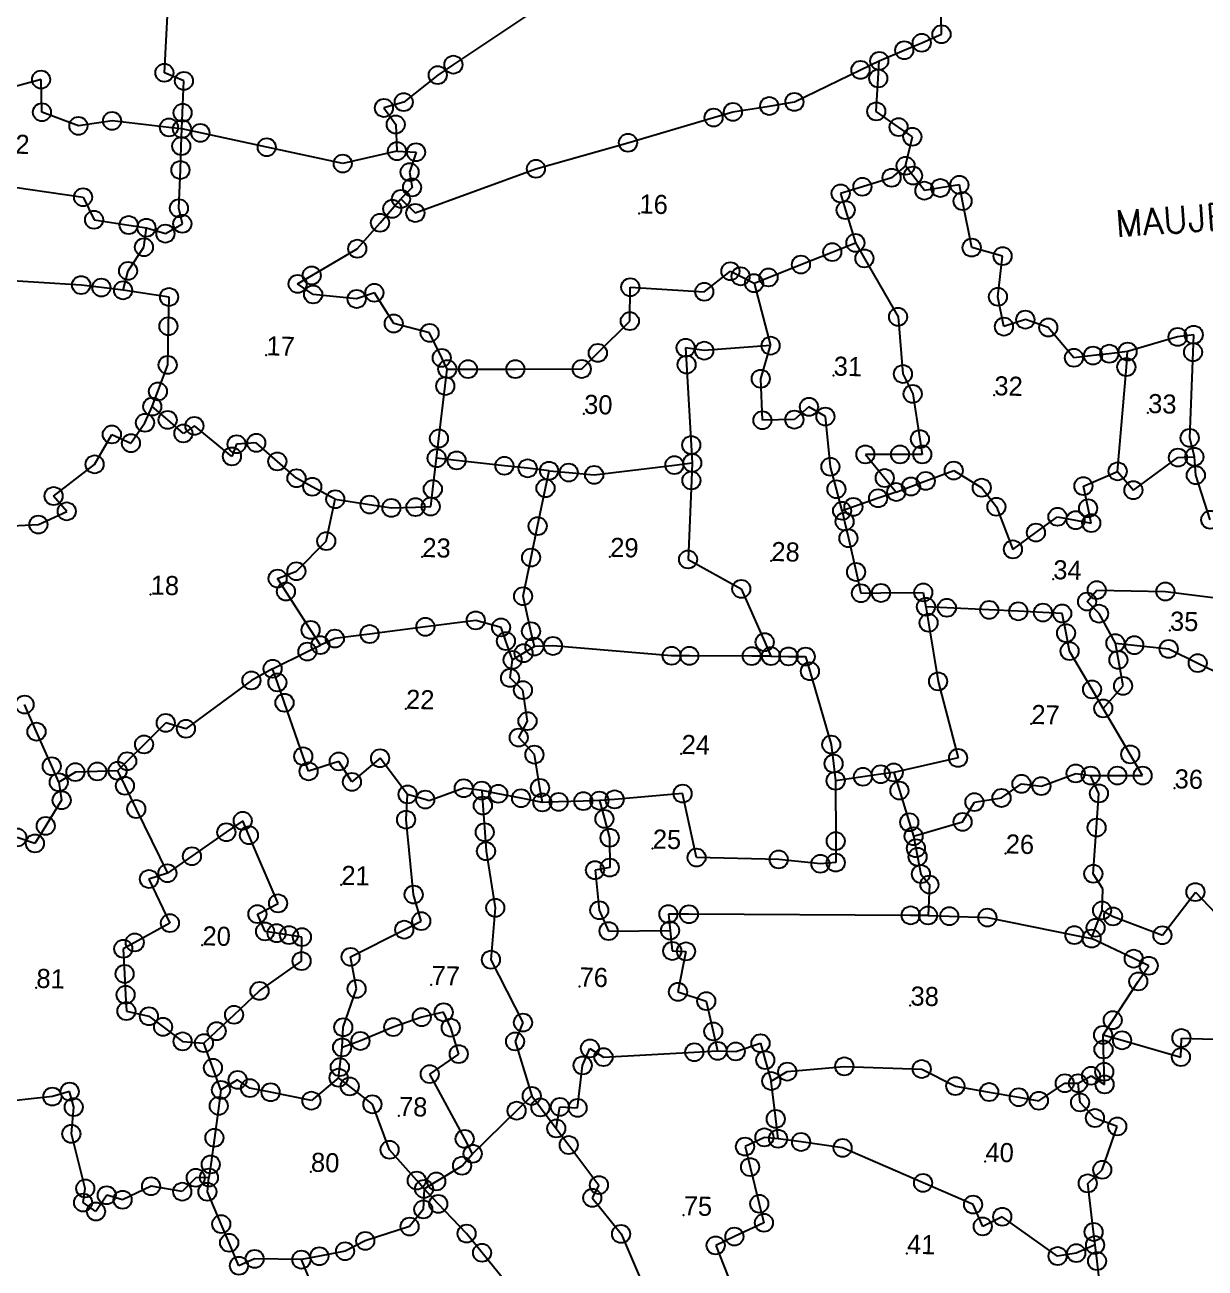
# Model space of a CAD drawing. Header units: metres. Extents: x 269489 to 272737, y 2131918 to 2137028.
# Drawn here: x 271136 to 271700, y 2134394 to 2134987 of the extents above; entities that cross this region are included whole.
import ezdxf

# ---------------------------------------------------------------- set-up
doc = ezdxf.new("R2010")
doc.units = ezdxf.units.M
for name, color, linetype in [('POINT_PARCEL', 7, 'Continuous'), ('POLY_PARCEL', 6, 'Continuous'), ('TEXT_MAPOUT', 7, 'Continuous'), ('TEXT_PARCEL', 7, 'Continuous'), ('V_BOUND_LINE', 7, 'Continuous')]:
    doc.layers.add(name, color=color, linetype=linetype)
doc.styles.get("Standard").update_dxf_attribs({"font": 'simplex.shx'})
doc.styles.add('TEXT_MAP', font='')
doc.styles.get('TEXT_MAP').set_extended_font_data('Kruti Dev 050')

msp = doc.modelspace()

# ---------------------------------------------------------------- linework, layer by layer
for centre in [(271573.73, 2134982.85), (271555.97, 2134975.25), (271564.29, 2134978.81), (271340.74, 2134968.34), (271543.98, 2134970.13), (271202.76, 2134964.45), (271333.26, 2134963.34), (271535.06, 2134965.81), (271143.89, 2134961.25), (271212.04, 2134960.6), (271543.5, 2134961.76), (271316.98, 2134950.45), (271503.49, 2134950.54), (271144.26, 2134945.63), (271211.44, 2134945.4), (271307.53, 2134947.67), (271474.12, 2134945.81), (271491.5, 2134948.61), (271542.59, 2134946.05), (271161.7, 2134939.14), (271177.78, 2134941.5), (271204.89, 2134938.4), (271313.17, 2134939.79), (271464.89, 2134943.09), (271553.23, 2134938.56), (271211.13, 2134937.68), (271219.96, 2134935.78), (271559.81, 2134933.93), (271210.81, 2134929.49), (271251.63, 2134928.95), (271313.75, 2134927.06), (271322.87, 2134926.57), (271424.06, 2134931.06), (271287.91, 2134921.13), (271210.36, 2134918.07), (271319.79, 2134917.06), (271380.09, 2134918.66), (271556.56, 2134920.1), (271560.12, 2134915.41), (271321, 2134909.77), (271535.98, 2134910.09), (271549.92, 2134914.39), (271573.18, 2134909.48), (271582.27, 2134910.99), (271163.94, 2134905.06), (271315.69, 2134904.3), (271525.58, 2134906.88), (271565.59, 2134908.21), (271583.78, 2134903.25), (271209.64, 2134899.81), (271311.51, 2134899.54), (271322.53, 2134897.56), (271527.97, 2134898.91), (271169.17, 2134894.32), (271185.69, 2134891.81), (271211.31, 2134892.39), (271305.68, 2134892.91), (271194.16, 2134890.53), (271203.22, 2134887.7), (271192.96, 2134881.2), (271294.79, 2134880.52), (271532.66, 2134883.28), (271588.14, 2134881.02), (271521.58, 2134878.87), (271536.93, 2134875.89), (271602.91, 2134876.98), (271185.39, 2134869.94), (271273.1, 2134867.72), (271472.96, 2134869.76), (271477.79, 2134867.33), (271506.58, 2134872.92), (271163, 2134863.17), (271172.69, 2134861.95), (271266.29, 2134863.7), (271425.15, 2134862.12), (271484.28, 2134864.06), (271491.14, 2134866.79), (271183.02, 2134860.65), (271204.95, 2134857.46), (271273.76, 2134858.69), (271294.52, 2134856.52), (271303.01, 2134859.48), (271460.46, 2134859.97), (271600.66, 2134857.59), (271204.67, 2134843.53), (271312.22, 2134844.82), (271424.94, 2134845.98), (271553.03, 2134848), (271613.75, 2134846.65), (271329.31, 2134840.34), (271603.54, 2134843.31), (271624.71, 2134842.91), (271686.44, 2134838.39), (271694.15, 2134839.47), (271451.57, 2134833.21), (271460.45, 2134831.85), (271492.14, 2134834.24), (271335.17, 2134828.4), (271409.66, 2134830.76), (271636.91, 2134828.45), (271646.07, 2134829.51), (271653.83, 2134830.41), (271662.58, 2134831.43), (271693.82, 2134831.14), (271204.3, 2134825.08), (271337.81, 2134823.03), (271347.75, 2134823.04), (271370.28, 2134823.07), (271401.99, 2134823.11), (271452.03, 2134825.2), (271555.32, 2134820.72), (271661.97, 2134824.04), (271336.84, 2134814.99), (271487.44, 2134818.47), (271199.63, 2134812.41), (271559.97, 2134811.22), (271196.96, 2134805.16), (271510.46, 2134805.05), (271193.47, 2134797.42), (271204.3, 2134798.83), (271217.08, 2134795.94), (271488.26, 2134798.65), (271503.49, 2134798.93), (271518.29, 2134800.39), (271177.64, 2134791.88), (271211.82, 2134792.34), (271692.21, 2134790.22), (271186.74, 2134787.71), (271237.21, 2134787.19), (271246.6, 2134787.86), (271333.81, 2134789.94), (271454.24, 2134786.81), (271563.39, 2134789.67), (271234.94, 2134781.4), (271256.66, 2134779), (271332.68, 2134780.55), (271342.21, 2134779.49), (271454.73, 2134778.27), (271537.39, 2134782.36), (271553.94, 2134782.33), (271564.56, 2134782.31), (271686.61, 2134780.83), (271694.44, 2134781.19), (271169.41, 2134777.6), (271365.06, 2134776.94), (271376.16, 2134775.7), (271386.41, 2134774.56), (271395.77, 2134773.69), (271407.91, 2134772.56), (271446.25, 2134777.24), (271520.67, 2134776.45), (271579.57, 2134774.64), (271657.82, 2134774.26), (271695.15, 2134772.4), (271265.8, 2134770.95), (271273.34, 2134766.88), (271454.37, 2134769.9), (271546.64, 2134771.07), (271559.16, 2134767.02), (271566.24, 2134769.67), (271592.96, 2134766.46), (271641.46, 2134767.22), (271149.86, 2134762.48), (271284.29, 2134760.96), (271330.89, 2134765.79), (271384.68, 2134766.23), (271523.55, 2134765.72), (271543.47, 2134761.4), (271552.11, 2134764.4), (271665.33, 2134765.27), (271156.11, 2134755.17), (271300.69, 2134758.41), (271311.12, 2134756.79), (271322.61, 2134757.19), (271329.88, 2134757.44), (271526.3, 2134755.44), (271531.66, 2134757.3), (271599.97, 2134757.37), (271643.7, 2134756.63), (271142.57, 2134748.87), (271527.47, 2134750.3), (271629.11, 2134752.59), (271637.74, 2134750.96), (271645.19, 2134749.56), (271702.03, 2134751.16), (271380.93, 2134748.14), (271618.79, 2134745.04), (271279.99, 2134740.96), (271529.29, 2134742.35), (271607.83, 2134737.03), (271377.81, 2134733.13), (271452.75, 2134732.22), (271265.77, 2134726.61), (271532.97, 2134726.23), (271256.77, 2134723.11), (271260.75, 2134716.92), (271373.98, 2134714.66), (271478.12, 2134718.17), (271535.28, 2134716.1), (271544.83, 2134716.21), (271565.03, 2134716.45), (271647.84, 2134717.6), (271680.61, 2134716.92), (271566.32, 2134709.63), (271576.27, 2134709.14), (271596.49, 2134708.14), (271610.34, 2134707.46), (271643.24, 2134712.11), (271351.39, 2134703.14), (271567.56, 2134702), (271622.15, 2134706.87), (271631.34, 2134706.42), (271648.93, 2134706.34), (271272.55, 2134698.56), (271300.7, 2134696.62), (271327.36, 2134700.05), (271363.47, 2134699.76), (271377.75, 2134697.96), (271633.18, 2134697.04), (271277.21, 2134691.32), (271284.1, 2134694.48), (271365.76, 2134693.26), (271379.4, 2134690.63), (271388.24, 2134690.92), (271489.32, 2134692.74), (271656.74, 2134692.31), (271665.74, 2134691.31), (271682.19, 2134689.5), (271270.99, 2134688.24), (271368.93, 2134684.29), (271374.21, 2134687.49), (271444.86, 2134686.24), (271453.38, 2134686.21), (271483.16, 2134686.11), (271492.26, 2134686.07), (271500.69, 2134685.96), (271508.88, 2134685.85), (271634.86, 2134688.46), (271658.17, 2134684.29), (271254.41, 2134680.02), (271510.91, 2134678.84), (271696.07, 2134682.76), (271244.28, 2134674.49), (271256.68, 2134673.53), (271367.75, 2134675.66), (271572.09, 2134674.03), (271660.39, 2134671.85), (271373.91, 2134669.88), (271645.61, 2134670.17), (271135.98, 2134662.95), (271260.08, 2134663.84), (271650.93, 2134661.12), (271203.39, 2134654.21), (271376.08, 2134655.07), (271141.68, 2134650.02), (271212.99, 2134651.41), (271193.05, 2134643.93), (271371.88, 2134647.23), (271521.06, 2134643.85), (271184.97, 2134635.9), (271269.04, 2134638.25), (271285.97, 2134635.84), (271305.73, 2134637.32), (271379.38, 2134639.06), (271581.62, 2134637.48), (271663.82, 2134639.19), (271148.94, 2134633.53), (271160.28, 2134630.72), (271170.65, 2134631.05), (271180.41, 2134631.36), (271271.55, 2134631.1), (271522.18, 2134634.76), (271550.95, 2134630.57), (271637.78, 2134630.09), (271152.31, 2134625.87), (271183.88, 2134624.23), (271292.25, 2134626.07), (271523.19, 2134626.62), (271536.22, 2134628.48), (271544.73, 2134629.69), (271611.92, 2134625.13), (271621.41, 2134624.07), (271644.93, 2134629.07), (271657.7, 2134629.08), (271669.75, 2134629.08), (271318.84, 2134620.1), (271345.67, 2134623), (271354.26, 2134621.91), (271362.13, 2134620.37), (271373.02, 2134618.24), (271382.04, 2134623.16), (271450.12, 2134620.46), (271553.63, 2134621.93), (271602.37, 2134618.38), (271648.9, 2134620.54), (271153.69, 2134617.31), (271189.29, 2134613.11), (271327.27, 2134617.6), (271354.76, 2134614.77), (271383.19, 2134616.25), (271390.9, 2134616.5), (271402.72, 2134616.87), (271410.41, 2134617.11), (271417.68, 2134617.72), (271589.43, 2134616.39), (271240.16, 2134607.48), (271318.13, 2134608.03), (271412.81, 2134608.41), (271558.34, 2134606.78), (271583.78, 2134606.96), (271146.08, 2134605.05), (271232.3, 2134602.01), (271243.1, 2134600.62), (271355.65, 2134602.05), (271647.75, 2134604.26), (271132.47, 2134599.54), (271140.9, 2134596.71), (271415.3, 2134599.42), (271523.25, 2134597.78), (271560.41, 2134600.12), (271561.52, 2134594.37), (271215.85, 2134590.56), (271356.28, 2134593), (271456.77, 2134589.96), (271496, 2134589.06), (271562.31, 2134590.3), (271204.21, 2134582.46), (271408.31, 2134583.93), (271415.37, 2134585.14), (271515.95, 2134586.97), (271523.27, 2134587.53), (271195.38, 2134579.71), (271563.91, 2134582.09), (271567.98, 2134577.06), (271646.2, 2134582.23), (271321.73, 2134572.28), (271694.95, 2134573.49), (271257.04, 2134568.09), (271360.68, 2134565.96), (271410.36, 2134564.83), (271650.41, 2134564.7), (271205.35, 2134558.69), (271247.15, 2134562.98), (271325.35, 2134559.63), (271443.34, 2134562.97), (271453.16, 2134562.92), (271559, 2134562.37), (271567.34, 2134562.33), (271577.4, 2134561.97), (271595.65, 2134561.31), (271655.67, 2134561.83), (271250.82, 2134554.71), (271256.27, 2134553.86), (271262.23, 2134552.94), (271317.25, 2134555.53), (271414.77, 2134554.88), (271444.16, 2134555.14), (271637.16, 2134552.92), (271647.3, 2134556.43), (271679.21, 2134552.86), (271188.6, 2134549.45), (271268.39, 2134551.99), (271645.35, 2134551.26), (271183.12, 2134546.42), (271291.62, 2134542.54), (271358.59, 2134541.21), (271445.19, 2134545.36), (271451.75, 2134545.18), (271665.52, 2134541.7), (271268.23, 2134540.57), (271672.63, 2134538.33), (271183.71, 2134534.43), (271667.67, 2134530.81), (271184.21, 2134524.47), (271248.14, 2134526.28), (271294.47, 2134527.25), (271447.93, 2134525.86), (271461.42, 2134521.45), (271184.59, 2134516.67), (271195.37, 2134514.19), (271236.02, 2134514.9), (271325.6, 2134513.77), (271336.05, 2134516.09), (271373.93, 2134511.2), (271655.49, 2134512.35), (271202.11, 2134509.16), (271227.69, 2134507.09), (271288.1, 2134508.94), (271311.96, 2134509.06), (271339.42, 2134508.76), (271464.73, 2134506.96), (271650.85, 2134505.33), (271211.4, 2134502.23), (271221.62, 2134501.39), (271287.6, 2134499.36), (271296.31, 2134502.41), (271370.17, 2134502.18), (271487.32, 2134501.31), (271659.95, 2134502.73), (271688.28, 2134503.82), (271343.26, 2134496.18), (271405.92, 2134498.86), (271412.37, 2134494.7), (271455.68, 2134497.06), (271466.85, 2134497.66), (271475.51, 2134497.42), (271651.07, 2134498.38), (271688.03, 2134494.7), (271225.91, 2134489.61), (271286.49, 2134489.93), (271402.42, 2134490.77), (271489.61, 2134493.31), (271500.09, 2134487.78), (271527.33, 2134490.3), (271564.3, 2134489.04), (271651.41, 2134487.73), (271237.69, 2134483.85), (271285.89, 2134484.89), (271329.41, 2134486.62), (271492.47, 2134483.31), (271632.6, 2134482.23), (271638.97, 2134482.25), (271645.16, 2134485.82), (271651.6, 2134481.67), (271149.26, 2134475.86), (271157.51, 2134478.27), (271229.76, 2134479.05), (271243.57, 2134479.94), (271253.45, 2134477.92), (271291.21, 2134480.72), (271378.11, 2134476.21), (271580.34, 2134480.87), (271596.48, 2134478.05), (271610.6, 2134475.59), (271159.48, 2134470.87), (271228.71, 2134471.45), (271272.95, 2134473.93), (271302.07, 2134472.19), (271382.27, 2134470.69), (271391.56, 2134470.94), (271399.98, 2134470.47), (271620.19, 2134473.91), (271639.89, 2134473.1), (271370.89, 2134469.15), (271494.61, 2134465.2), (271646.94, 2134465.65), (271158.31, 2134458.1), (271389.83, 2134460.66), (271657.6, 2134461.61), (271226.61, 2134456.22), (271346.09, 2134455.68), (271395.79, 2134452.76), (271479.93, 2134452), (271489.18, 2134456.42), (271495.72, 2134455.77), (271506.7, 2134454.21), (271310.22, 2134450.51), (271349.9, 2134448.61), (271526.52, 2134451.4), (271224.86, 2134443.52), (271344.83, 2134442.9), (271482.34, 2134442.25), (271650.47, 2134440.97), (271217.72, 2134437.12), (271223.99, 2134437.22), (271323.23, 2134435.79), (271332.53, 2134435.39), (271564.93, 2134434.7), (271643.53, 2134434.47), (271164.94, 2134432.06), (271175.2, 2134428.78), (271196.36, 2134433.09), (271211.27, 2134430.5), (271223.26, 2134430.43), (271326.72, 2134431.84), (271410.19, 2134433.66), (271163.94, 2134425.28), (271182.77, 2134426.66), (271333.5, 2134424.68), (271406.98, 2134427.56), (271486.69, 2134424.73), (271588.83, 2134424.32), (271170.08, 2134421.03), (271326.34, 2134422.03), (271602.72, 2134418.55), (271229.85, 2134415.03), (271319.79, 2134413.86), (271346.97, 2134410.48), (271420.79, 2134410.32), (271488.94, 2134415.66), (271593.45, 2134413.89), (271646.31, 2134411.26), (271233.66, 2134406.12), (271298.61, 2134407.02), (271465.92, 2134404.83), (271474.88, 2134409.05), (271647.06, 2134405.05), (271245.83, 2134398.41), (271276.72, 2134399.71), (271288.99, 2134402.09), (271354.41, 2134401.35), (271629.13, 2134399.79), (271638.07, 2134401.18), (271238.35, 2134395.17), (271268.16, 2134398.06), (271647.98, 2134397.36)]:
    msp.add_circle(centre, 4.31)
at = {"layer": 'POINT_PARCEL'}
for p in [(271429.44, 2134897.38), (271251.36, 2134829.66), (271522.16, 2134819.96), (271598.84, 2134810.59), (271403.01, 2134801.74), (271672.27, 2134802.12), (271325.76, 2134733.42), (271415.43, 2134733.5), (271492.39, 2134731.51), (271626.98, 2134722.81), (271196.08, 2134715.49), (271682.7, 2134698.29), (271317.98, 2134660.99), (271616.5, 2134653.74), (271449.52, 2134639.44), (271684.92, 2134623.03), (271435.78, 2134594.28), (271604.28, 2134591.96), (271287.09, 2134576.97), (271220.8, 2134548.1), (271141.54, 2134527.79), (271330.14, 2134529.19), (271400.83, 2134528.47), (271558.82, 2134519.37), (271314.61, 2134466.68), (271594.6, 2134444.87), (271272.61, 2134440.03), (271450.55, 2134419.26), (271557.16, 2134400.93)]:
    msp.add_point(p, dxfattribs=at)
at = {"layer": 'POLY_PARCEL'}
for p, q in [((271202.76, 2134964.45), (271206.42, 2135035.56)), ((271385.59, 2134998.25), (271340.74, 2134968.34)), ((271340.74, 2134968.34), (271333.26, 2134963.34)), ((271535.06, 2134965.81), (271543.98, 2134970.13)), ((271143.89, 2134961.25), (271125.06, 2134956.09)), ((271144.26, 2134945.63), (271143.89, 2134961.25)), ((271212.04, 2134960.6), (271202.76, 2134964.45)), ((271211.44, 2134945.4), (271212.04, 2134960.6)), ((271333.26, 2134963.34), (271316.98, 2134950.45)), ((271503.49, 2134950.54), (271535.06, 2134965.81)), ((271316.98, 2134950.45), (271307.53, 2134947.67)), ((271474.12, 2134945.81), (271491.5, 2134948.61)), ((271491.5, 2134948.61), (271503.49, 2134950.54)), ((271161.7, 2134939.14), (271144.26, 2134945.63)), ((271211.13, 2134937.68), (271211.44, 2134945.4)), ((271307.53, 2134947.67), (271313.17, 2134939.79)), ((271424.06, 2134931.06), (271464.89, 2134943.09)), ((271464.89, 2134943.09), (271474.12, 2134945.81)), ((271177.78, 2134941.5), (271161.7, 2134939.14)), ((271204.89, 2134938.4), (271177.78, 2134941.5)), ((271211.13, 2134937.68), (271204.89, 2134938.4)), ((271210.81, 2134929.49), (271211.13, 2134937.68)), ((271219.96, 2134935.78), (271211.13, 2134937.68)), ((271313.17, 2134939.79), (271313.75, 2134927.06)), ((271251.63, 2134928.95), (271219.96, 2134935.78)), ((271380.09, 2134918.66), (271424.06, 2134931.06)), ((271210.36, 2134918.07), (271210.81, 2134929.49)), ((271287.91, 2134921.13), (271251.63, 2134928.95)), ((271313.75, 2134927.06), (271287.91, 2134921.13)), ((271313.75, 2134927.06), (271322.87, 2134926.57)), ((271322.87, 2134926.57), (271319.79, 2134917.06)), ((271058.34, 2134920.68), (271163.94, 2134905.06)), ((271556.56, 2134920.1), (271549.92, 2134914.39)), ((271209.64, 2134899.81), (271210.36, 2134918.07)), ((271319.79, 2134917.06), (271321, 2134909.77)), ((271322.53, 2134897.56), (271380.09, 2134918.66)), ((271549.92, 2134914.39), (271535.98, 2134910.09)), ((271321, 2134909.77), (271315.69, 2134904.3)), ((271535.98, 2134910.09), (271525.58, 2134906.88)), ((271163.94, 2134905.06), (271169.17, 2134894.32)), ((271311.51, 2134899.54), (271315.69, 2134904.3)), ((271315.69, 2134904.3), (271322.53, 2134897.56)), ((271525.58, 2134906.88), (271527.97, 2134898.91)), ((271211.31, 2134892.39), (271209.64, 2134899.81)), ((271305.68, 2134892.91), (271311.51, 2134899.54)), ((271527.97, 2134898.91), (271532.66, 2134883.28)), ((271169.17, 2134894.32), (271185.69, 2134891.81)), ((271185.69, 2134891.81), (271194.16, 2134890.53)), ((271192.96, 2134881.2), (271194.16, 2134890.53)), ((271194.16, 2134890.53), (271203.22, 2134887.7)), ((271203.22, 2134887.7), (271211.31, 2134892.39)), ((271294.79, 2134880.52), (271305.68, 2134892.91)), ((271185.39, 2134869.94), (271192.96, 2134881.2)), ((271273.1, 2134867.72), (271294.79, 2134880.52)), ((271506.58, 2134872.92), (271521.58, 2134878.87)), ((271521.58, 2134878.87), (271532.66, 2134883.28)), ((271532.66, 2134883.28), (271536.93, 2134875.89)), ((271491.14, 2134866.79), (271506.58, 2134872.92)), ((271536.93, 2134875.89), (271553.03, 2134848)), ((271163, 2134863.17), (271044.94, 2134870.37)), ((271183.02, 2134860.65), (271185.39, 2134869.94)), ((271266.29, 2134863.7), (271273.1, 2134867.72)), ((271460.46, 2134859.97), (271472.96, 2134869.76)), ((271472.96, 2134869.76), (271477.79, 2134867.33)), ((271477.79, 2134867.33), (271484.28, 2134864.06)), ((271484.28, 2134864.06), (271491.14, 2134866.79)), ((271172.69, 2134861.95), (271163, 2134863.17)), ((271183.02, 2134860.65), (271172.69, 2134861.95)), ((271204.95, 2134857.46), (271183.02, 2134860.65)), ((271273.76, 2134858.69), (271266.29, 2134863.7)), ((271424.94, 2134845.98), (271425.15, 2134862.12)), ((271425.15, 2134862.12), (271460.46, 2134859.97)), ((271484.28, 2134864.06), (271492.14, 2134834.24)), ((271204.67, 2134843.53), (271204.95, 2134857.46)), ((271294.52, 2134856.52), (271273.76, 2134858.69)), ((271303.01, 2134859.48), (271294.52, 2134856.52)), ((271312.22, 2134844.82), (271303.01, 2134859.48)), ((271553.03, 2134848), (271555.32, 2134820.72)), ((271204.3, 2134825.08), (271204.67, 2134843.53)), ((271329.31, 2134840.34), (271312.22, 2134844.82)), ((271409.66, 2134830.76), (271424.94, 2134845.98)), ((271335.17, 2134828.4), (271329.31, 2134840.34)), ((271401.99, 2134823.11), (271409.66, 2134830.76)), ((271460.45, 2134831.85), (271451.57, 2134833.21)), ((271451.57, 2134833.21), (271452.03, 2134825.2)), ((271492.14, 2134834.24), (271460.45, 2134831.85)), ((271487.44, 2134818.47), (271492.14, 2134834.24)), ((271661.97, 2134824.04), (271662.58, 2134831.43)), ((271199.63, 2134812.41), (271204.3, 2134825.08)), ((271337.81, 2134823.03), (271335.17, 2134828.4)), ((271452.03, 2134825.2), (271454.24, 2134786.81)), ((271657.82, 2134774.26), (271661.97, 2134824.04)), ((271336.84, 2134814.99), (271337.81, 2134823.03)), ((271337.81, 2134823.03), (271347.75, 2134823.04)), ((271347.75, 2134823.04), (271370.28, 2134823.07)), ((271370.28, 2134823.07), (271401.99, 2134823.11)), ((271488.26, 2134798.65), (271487.44, 2134818.47)), ((271555.32, 2134820.72), (271559.97, 2134811.22)), ((271196.96, 2134805.16), (271199.63, 2134812.41)), ((271333.81, 2134789.94), (271336.84, 2134814.99)), ((271559.97, 2134811.22), (271563.39, 2134789.67)), ((271193.47, 2134797.42), (271196.96, 2134805.16)), ((271204.3, 2134798.83), (271196.96, 2134805.16)), ((271510.46, 2134805.05), (271503.49, 2134798.93)), ((271518.29, 2134800.39), (271510.46, 2134805.05)), ((271520.67, 2134776.45), (271518.29, 2134800.39)), ((271186.74, 2134787.71), (271193.47, 2134797.42)), ((271211.82, 2134792.34), (271204.3, 2134798.83)), ((271217.08, 2134795.94), (271211.82, 2134792.34)), ((271234.94, 2134781.4), (271217.08, 2134795.94)), ((271503.49, 2134798.93), (271488.26, 2134798.65)), ((271169.41, 2134777.6), (271177.64, 2134791.88)), ((271177.64, 2134791.88), (271186.74, 2134787.71)), ((271332.68, 2134780.55), (271333.81, 2134789.94)), ((271563.39, 2134789.67), (271564.56, 2134782.31)), ((271237.21, 2134787.19), (271234.94, 2134781.4)), ((271246.6, 2134787.86), (271237.21, 2134787.19)), ((271256.66, 2134779), (271246.6, 2134787.86)), ((271454.24, 2134786.81), (271454.73, 2134778.27)), ((271149.86, 2134762.48), (271169.41, 2134777.6)), ((271265.8, 2134770.95), (271256.66, 2134779)), ((271330.89, 2134765.79), (271332.68, 2134780.55)), ((271342.21, 2134779.49), (271332.68, 2134780.55)), ((271365.06, 2134776.94), (271342.21, 2134779.49)), ((271376.16, 2134775.7), (271365.06, 2134776.94)), ((271407.91, 2134772.56), (271446.25, 2134777.24)), ((271446.25, 2134777.24), (271454.73, 2134778.27)), ((271454.73, 2134778.27), (271454.37, 2134769.9)), ((271553.94, 2134782.33), (271537.39, 2134782.36)), ((271537.39, 2134782.36), (271546.64, 2134771.07)), ((271564.56, 2134782.31), (271553.94, 2134782.33)), ((271665.33, 2134765.27), (271686.61, 2134780.83)), ((271686.61, 2134780.83), (271694.44, 2134781.19)), ((271273.34, 2134766.88), (271265.8, 2134770.95)), ((271386.41, 2134774.56), (271376.16, 2134775.7)), ((271384.68, 2134766.23), (271386.41, 2134774.56)), ((271386.41, 2134774.56), (271395.77, 2134773.69)), ((271395.77, 2134773.69), (271407.91, 2134772.56)), ((271523.55, 2134765.72), (271520.67, 2134776.45)), ((271546.64, 2134771.07), (271552.11, 2134764.4)), ((271566.24, 2134769.67), (271579.57, 2134774.64)), ((271579.57, 2134774.64), (271592.96, 2134766.46)), ((271641.46, 2134767.22), (271657.82, 2134774.26)), ((271657.82, 2134774.26), (271665.33, 2134765.27)), ((271284.29, 2134760.96), (271273.34, 2134766.88)), ((271329.88, 2134757.44), (271330.89, 2134765.79)), ((271380.93, 2134748.14), (271384.68, 2134766.23)), ((271454.37, 2134769.9), (271452.75, 2134732.22)), ((271526.3, 2134755.44), (271523.55, 2134765.72)), ((271552.11, 2134764.4), (271559.16, 2134767.02)), ((271559.16, 2134767.02), (271566.24, 2134769.67)), ((271592.96, 2134766.46), (271599.97, 2134757.37)), ((271643.7, 2134756.63), (271641.46, 2134767.22)), ((271156.11, 2134755.17), (271149.86, 2134762.48)), ((271279.99, 2134740.96), (271284.29, 2134760.96)), ((271284.29, 2134760.96), (271300.69, 2134758.41)), ((271543.47, 2134761.4), (271531.66, 2134757.3)), ((271552.11, 2134764.4), (271543.47, 2134761.4)), ((271142.57, 2134748.87), (271156.11, 2134755.17)), ((271300.69, 2134758.41), (271311.12, 2134756.79)), ((271311.12, 2134756.79), (271322.61, 2134757.19)), ((271322.61, 2134757.19), (271329.88, 2134757.44)), ((271531.66, 2134757.3), (271526.3, 2134755.44)), ((271526.3, 2134755.44), (271527.47, 2134750.3)), ((271599.97, 2134757.37), (271607.83, 2134737.03)), ((271645.19, 2134749.56), (271643.7, 2134756.63)), ((271123.46, 2134747.86), (271142.57, 2134748.87)), ((271377.81, 2134733.13), (271380.93, 2134748.14)), ((271527.47, 2134750.3), (271529.29, 2134742.35)), ((271618.79, 2134745.04), (271629.11, 2134752.59)), ((271629.11, 2134752.59), (271637.74, 2134750.96)), ((271637.74, 2134750.96), (271645.19, 2134749.56)), ((271265.77, 2134726.61), (271279.99, 2134740.96)), ((271529.29, 2134742.35), (271532.97, 2134726.23)), ((271607.83, 2134737.03), (271618.79, 2134745.04)), ((271373.98, 2134714.66), (271377.81, 2134733.13)), ((271452.75, 2134732.22), (271478.12, 2134718.17)), ((271256.77, 2134723.11), (271265.77, 2134726.61)), ((271260.75, 2134716.92), (271256.77, 2134723.11)), ((271532.97, 2134726.23), (271535.28, 2134716.1)), ((271478.12, 2134718.17), (271489.32, 2134692.74)), ((271643.24, 2134712.11), (271647.84, 2134717.6)), ((271647.84, 2134717.6), (271680.61, 2134716.92)), ((271272.55, 2134698.56), (271260.75, 2134716.92)), ((271377.75, 2134697.96), (271373.98, 2134714.66)), ((271535.28, 2134716.1), (271544.83, 2134716.21)), ((271544.83, 2134716.21), (271565.03, 2134716.45)), ((271565.03, 2134716.45), (271566.32, 2134709.63)), ((271648.93, 2134706.34), (271643.24, 2134712.11)), ((271680.61, 2134716.92), (271713.37, 2134712.78)), ((271576.27, 2134709.14), (271566.32, 2134709.63)), ((271566.32, 2134709.63), (271567.56, 2134702)), ((271596.49, 2134708.14), (271576.27, 2134709.14)), ((271610.34, 2134707.46), (271596.49, 2134708.14)), ((271622.15, 2134706.87), (271610.34, 2134707.46)), ((271631.34, 2134706.42), (271622.15, 2134706.87)), ((271633.18, 2134697.04), (271631.34, 2134706.42)), ((271656.74, 2134692.31), (271648.93, 2134706.34)), ((271327.36, 2134700.05), (271300.7, 2134696.62)), ((271351.39, 2134703.14), (271327.36, 2134700.05)), ((271363.47, 2134699.76), (271351.39, 2134703.14)), ((271365.76, 2134693.26), (271363.47, 2134699.76)), ((271567.56, 2134702), (271572.09, 2134674.03)), ((271277.21, 2134691.32), (271272.55, 2134698.56)), ((271284.1, 2134694.48), (271277.21, 2134691.32)), ((271300.7, 2134696.62), (271284.1, 2134694.48)), ((271379.4, 2134690.63), (271377.75, 2134697.96)), ((271634.86, 2134688.46), (271633.18, 2134697.04)), ((271254.41, 2134680.02), (271270.99, 2134688.24)), ((271270.99, 2134688.24), (271277.21, 2134691.32)), ((271368.93, 2134684.29), (271365.76, 2134693.26)), ((271379.4, 2134690.63), (271374.21, 2134687.49)), ((271388.24, 2134690.92), (271379.4, 2134690.63)), ((271444.86, 2134686.24), (271388.24, 2134690.92)), ((271489.32, 2134692.74), (271492.26, 2134686.07)), ((271645.61, 2134670.17), (271634.86, 2134688.46)), ((271656.74, 2134692.31), (271665.74, 2134691.31)), ((271658.17, 2134684.29), (271656.74, 2134692.31)), ((271665.74, 2134691.31), (271682.19, 2134689.5)), ((271682.19, 2134689.5), (271696.07, 2134682.76)), ((271367.75, 2134675.66), (271368.93, 2134684.29)), ((271374.21, 2134687.49), (271368.93, 2134684.29)), ((271453.38, 2134686.21), (271444.86, 2134686.24)), ((271483.16, 2134686.11), (271453.38, 2134686.21)), ((271492.26, 2134686.07), (271483.16, 2134686.11)), ((271492.26, 2134686.07), (271500.69, 2134685.96)), ((271500.69, 2134685.96), (271508.88, 2134685.85)), ((271508.88, 2134685.85), (271510.91, 2134678.84)), ((271660.39, 2134671.85), (271658.17, 2134684.29)), ((271696.07, 2134682.76), (271704.03, 2134678.89)), ((271254.41, 2134680.02), (271244.28, 2134674.49)), ((271256.68, 2134673.53), (271254.41, 2134680.02)), ((271373.91, 2134669.88), (271367.75, 2134675.66)), ((271510.91, 2134678.84), (271521.06, 2134643.85)), ((271244.28, 2134674.49), (271212.99, 2134651.41)), ((271260.08, 2134663.84), (271256.68, 2134673.53)), ((271376.08, 2134655.07), (271373.91, 2134669.88)), ((271572.09, 2134674.03), (271581.62, 2134637.48)), ((271650.93, 2134661.12), (271645.61, 2134670.17)), ((271650.93, 2134661.12), (271660.39, 2134671.85)), ((271269.04, 2134638.25), (271260.08, 2134663.84)), ((271141.68, 2134650.02), (271135.98, 2134662.95)), ((271663.82, 2134639.19), (271650.93, 2134661.12)), ((271203.39, 2134654.21), (271193.05, 2134643.93)), ((271212.99, 2134651.41), (271203.39, 2134654.21)), ((271371.88, 2134647.23), (271376.08, 2134655.07)), ((271148.94, 2134633.53), (271141.68, 2134650.02)), ((271379.38, 2134639.06), (271371.88, 2134647.23)), ((271193.05, 2134643.93), (271184.97, 2134635.9)), ((271521.06, 2134643.85), (271522.18, 2134634.76)), ((271184.97, 2134635.9), (271180.41, 2134631.36)), ((271271.55, 2134631.1), (271269.04, 2134638.25)), ((271285.97, 2134635.84), (271271.55, 2134631.1)), ((271292.25, 2134626.07), (271285.97, 2134635.84)), ((271305.73, 2134637.32), (271292.25, 2134626.07)), ((271318.84, 2134620.1), (271305.73, 2134637.32)), ((271382.04, 2134623.16), (271379.38, 2134639.06)), ((271522.18, 2134634.76), (271523.19, 2134626.62)), ((271581.62, 2134637.48), (271550.95, 2134630.57)), ((271669.75, 2134629.08), (271663.82, 2134639.19)), ((271152.31, 2134625.87), (271148.94, 2134633.53)), ((271160.28, 2134630.72), (271152.31, 2134625.87)), ((271170.65, 2134631.05), (271160.28, 2134630.72)), ((271180.41, 2134631.36), (271170.65, 2134631.05)), ((271180.41, 2134631.36), (271183.88, 2134624.23)), ((271536.22, 2134628.48), (271523.19, 2134626.62)), ((271544.73, 2134629.69), (271536.22, 2134628.48)), ((271550.95, 2134630.57), (271544.73, 2134629.69)), ((271550.95, 2134630.57), (271553.63, 2134621.93)), ((271621.41, 2134624.07), (271637.78, 2134630.09)), ((271637.78, 2134630.09), (271644.93, 2134629.07)), ((271644.93, 2134629.07), (271657.7, 2134629.08)), ((271648.9, 2134620.54), (271644.93, 2134629.07)), ((271657.7, 2134629.08), (271669.75, 2134629.08)), ((271152.31, 2134625.87), (271153.69, 2134617.31)), ((271183.88, 2134624.23), (271189.29, 2134613.11)), ((271345.67, 2134623), (271329.09, 2134617.06)), ((271354.26, 2134621.91), (271345.67, 2134623)), ((271383.19, 2134616.25), (271382.04, 2134623.16)), ((271523.19, 2134626.62), (271523.25, 2134597.78)), ((271602.37, 2134618.38), (271611.92, 2134625.13)), ((271611.92, 2134625.13), (271621.41, 2134624.07)), ((271153.69, 2134617.31), (271146.08, 2134605.05)), ((271318.13, 2134608.03), (271318.84, 2134620.1)), ((271327.27, 2134617.6), (271318.84, 2134620.1)), ((271329.09, 2134617.06), (271327.27, 2134617.6)), ((271362.13, 2134620.37), (271354.26, 2134621.91)), ((271354.26, 2134621.91), (271354.76, 2134614.77)), ((271373.02, 2134618.24), (271362.13, 2134620.37)), ((271383.19, 2134616.25), (271373.02, 2134618.24)), ((271390.9, 2134616.5), (271383.19, 2134616.25)), ((271402.72, 2134616.87), (271390.9, 2134616.5)), ((271410.41, 2134617.11), (271402.72, 2134616.87)), ((271417.68, 2134617.72), (271410.41, 2134617.11)), ((271410.41, 2134617.11), (271412.81, 2134608.41)), ((271450.12, 2134620.46), (271417.68, 2134617.72)), ((271456.77, 2134589.96), (271450.12, 2134620.46)), ((271553.63, 2134621.93), (271558.34, 2134606.78)), ((271583.78, 2134606.96), (271589.43, 2134616.39)), ((271589.43, 2134616.39), (271602.37, 2134618.38)), ((271647.75, 2134604.26), (271648.9, 2134620.54)), ((271189.29, 2134613.11), (271204.21, 2134582.46)), ((271354.76, 2134614.77), (271355.65, 2134602.05)), ((271146.08, 2134605.05), (271140.9, 2134596.71)), ((271240.16, 2134607.48), (271232.3, 2134602.01)), ((271243.1, 2134600.62), (271240.16, 2134607.48)), ((271321.73, 2134572.28), (271318.13, 2134608.03)), ((271412.81, 2134608.41), (271415.3, 2134599.42)), ((271558.34, 2134606.78), (271560.41, 2134600.12)), ((271560.41, 2134600.12), (271583.78, 2134606.96)), ((271140.9, 2134596.71), (271132.47, 2134599.54)), ((271232.3, 2134602.01), (271215.85, 2134590.56)), ((271257.04, 2134568.09), (271243.1, 2134600.62)), ((271355.65, 2134602.05), (271356.28, 2134593)), ((271415.3, 2134599.42), (271415.37, 2134585.14)), ((271560.41, 2134600.12), (271561.52, 2134594.37)), ((271646.2, 2134582.23), (271647.75, 2134604.26)), ((271356.28, 2134593), (271360.68, 2134565.96)), ((271523.25, 2134597.78), (271523.27, 2134587.53)), ((271561.52, 2134594.37), (271562.31, 2134590.3)), ((271215.85, 2134590.56), (271204.21, 2134582.46)), ((271496, 2134589.06), (271456.77, 2134589.96)), ((271515.95, 2134586.97), (271496, 2134589.06)), ((271523.27, 2134587.53), (271515.95, 2134586.97)), ((271562.31, 2134590.3), (271563.91, 2134582.09)), ((271204.21, 2134582.46), (271195.38, 2134579.71)), ((271415.37, 2134585.14), (271408.31, 2134583.93)), ((271408.31, 2134583.93), (271410.36, 2134564.83)), ((271563.91, 2134582.09), (271567.98, 2134577.06)), ((271650.69, 2134574.99), (271646.2, 2134582.23)), ((271195.38, 2134579.71), (271205.35, 2134558.69)), ((271567.98, 2134577.06), (271567.34, 2134562.33)), ((271650.41, 2134564.7), (271650.69, 2134574.99)), ((271325.35, 2134559.63), (271321.73, 2134572.28)), ((271679.21, 2134552.86), (271694.95, 2134573.49)), ((271694.95, 2134573.49), (271704.47, 2134563.43)), ((271247.15, 2134562.98), (271257.04, 2134568.09)), ((271250.82, 2134554.71), (271247.15, 2134562.98)), ((271360.68, 2134565.96), (271358.59, 2134541.21)), ((271410.36, 2134564.83), (271414.77, 2134554.88)), ((271453.16, 2134562.92), (271443.34, 2134562.97)), ((271443.34, 2134562.97), (271444.16, 2134555.14)), ((271559, 2134562.37), (271453.16, 2134562.92)), ((271647.3, 2134556.43), (271650.41, 2134564.7)), ((271650.41, 2134564.7), (271655.67, 2134561.83)), ((271205.35, 2134558.69), (271188.6, 2134549.45)), ((271317.25, 2134555.53), (271325.35, 2134559.63)), ((271567.34, 2134562.33), (271559, 2134562.37)), ((271567.34, 2134562.33), (271577.4, 2134561.97)), ((271577.4, 2134561.97), (271595.65, 2134561.31)), ((271595.65, 2134561.31), (271637.16, 2134552.92)), ((271655.67, 2134561.83), (271679.21, 2134552.86)), ((271256.27, 2134553.86), (271250.82, 2134554.71)), ((271262.23, 2134552.94), (271256.27, 2134553.86)), ((271268.39, 2134551.99), (271262.23, 2134552.94)), ((271268.23, 2134540.57), (271268.39, 2134551.99)), ((271291.62, 2134542.54), (271317.25, 2134555.53)), ((271414.77, 2134554.88), (271444.16, 2134555.14)), ((271444.16, 2134555.14), (271445.19, 2134545.36)), ((271637.16, 2134552.92), (271645.35, 2134551.26)), ((271645.35, 2134551.26), (271647.3, 2134556.43)), ((271665.52, 2134541.7), (271645.35, 2134551.26)), ((271188.6, 2134549.45), (271183.12, 2134546.42)), ((271183.12, 2134546.42), (271183.71, 2134534.43)), ((271445.19, 2134545.36), (271451.75, 2134545.18)), ((271451.75, 2134545.18), (271447.93, 2134525.86)), ((271248.14, 2134526.28), (271268.23, 2134540.57)), ((271294.47, 2134527.25), (271291.62, 2134542.54)), ((271358.59, 2134541.21), (271373.93, 2134511.2)), ((271672.63, 2134538.33), (271665.52, 2134541.7)), ((271183.71, 2134534.43), (271184.21, 2134524.47)), ((271667.67, 2134530.81), (271672.63, 2134538.33)), ((271655.49, 2134512.35), (271667.67, 2134530.81)), ((271184.21, 2134524.47), (271184.59, 2134516.67)), ((271236.02, 2134514.9), (271248.14, 2134526.28)), ((271288.1, 2134508.94), (271294.47, 2134527.25)), ((271447.93, 2134525.86), (271461.42, 2134521.45)), ((271461.42, 2134521.45), (271464.73, 2134506.96)), ((271184.59, 2134516.67), (271195.37, 2134514.19)), ((271336.05, 2134516.09), (271325.6, 2134513.77)), ((271339.42, 2134508.76), (271336.05, 2134516.09)), ((271195.37, 2134514.19), (271202.11, 2134509.16)), ((271227.69, 2134507.09), (271236.02, 2134514.9)), ((271325.6, 2134513.77), (271311.96, 2134509.06)), ((271373.93, 2134511.2), (271370.17, 2134502.18)), ((271650.85, 2134505.33), (271655.49, 2134512.35)), ((271202.11, 2134509.16), (271211.4, 2134502.23)), ((271221.62, 2134501.39), (271227.69, 2134507.09)), ((271287.6, 2134499.36), (271288.1, 2134508.94)), ((271311.96, 2134509.06), (271296.31, 2134502.41)), ((271343.26, 2134496.18), (271339.42, 2134508.76)), ((271464.73, 2134506.96), (271466.85, 2134497.66)), ((271650.85, 2134505.33), (271659.95, 2134502.73)), ((271651.07, 2134498.38), (271650.85, 2134505.33)), ((271688.03, 2134494.7), (271688.28, 2134503.82)), ((271688.28, 2134503.82), (271728.7, 2134502.36)), ((271211.4, 2134502.23), (271221.62, 2134501.39)), ((271225.91, 2134489.61), (271221.62, 2134501.39)), ((271286.49, 2134489.93), (271287.6, 2134499.36)), ((271296.31, 2134502.41), (271287.6, 2134499.36)), ((271370.17, 2134502.18), (271378.11, 2134476.21)), ((271402.42, 2134490.77), (271405.92, 2134498.86)), ((271405.92, 2134498.86), (271412.37, 2134494.7)), ((271455.68, 2134497.06), (271466.85, 2134497.66)), ((271466.85, 2134497.66), (271475.51, 2134497.42)), ((271475.51, 2134497.42), (271487.32, 2134501.31)), ((271487.32, 2134501.31), (271489.61, 2134493.31)), ((271651.41, 2134487.73), (271651.07, 2134498.38)), ((271659.95, 2134502.73), (271688.03, 2134494.7)), ((271329.41, 2134486.62), (271343.26, 2134496.18)), ((271412.37, 2134494.7), (271455.68, 2134497.06)), ((271489.61, 2134493.31), (271492.47, 2134483.31)), ((271229.76, 2134479.05), (271225.91, 2134489.61)), ((271285.89, 2134484.89), (271286.49, 2134489.93)), ((271346.09, 2134455.68), (271329.41, 2134486.62)), ((271399.98, 2134470.47), (271402.42, 2134490.77)), ((271492.47, 2134483.31), (271500.09, 2134487.78)), ((271500.09, 2134487.78), (271527.33, 2134490.3)), ((271527.33, 2134490.3), (271564.3, 2134489.04)), ((271564.3, 2134489.04), (271580.34, 2134480.87)), ((271638.97, 2134482.25), (271645.16, 2134485.82)), ((271645.16, 2134485.82), (271651.6, 2134481.67)), ((271651.6, 2134481.67), (271651.41, 2134487.73)), ((271237.69, 2134483.85), (271229.76, 2134479.05)), ((271243.57, 2134479.94), (271237.69, 2134483.85)), ((271253.45, 2134477.92), (271243.57, 2134479.94)), ((271285.89, 2134484.89), (271272.95, 2134473.93)), ((271291.21, 2134480.72), (271285.89, 2134484.89)), ((271302.07, 2134472.19), (271291.21, 2134480.72)), ((271494.61, 2134465.2), (271492.47, 2134483.31)), ((271580.34, 2134480.87), (271596.48, 2134478.05)), ((271620.19, 2134473.91), (271632.6, 2134482.23)), ((271632.6, 2134482.23), (271638.97, 2134482.25)), ((271639.89, 2134473.1), (271638.97, 2134482.25)), ((271229.76, 2134479.05), (271228.71, 2134471.45)), ((271272.95, 2134473.93), (271253.45, 2134477.92)), ((271378.11, 2134476.21), (271370.89, 2134469.15)), ((271378.11, 2134476.21), (271382.27, 2134470.69)), ((271596.48, 2134478.05), (271610.6, 2134475.59)), ((271610.6, 2134475.59), (271620.19, 2134473.91)), ((271228.71, 2134471.45), (271226.61, 2134456.22)), ((271310.22, 2134450.51), (271302.07, 2134472.19)), ((271370.89, 2134469.15), (271349.9, 2134448.61)), ((271382.27, 2134470.69), (271389.83, 2134460.66)), ((271389.83, 2134460.66), (271391.56, 2134470.94)), ((271391.56, 2134470.94), (271399.98, 2134470.47)), ((271646.94, 2134465.65), (271639.89, 2134473.1)), ((271495.72, 2134455.77), (271494.61, 2134465.2)), ((271657.6, 2134461.61), (271646.94, 2134465.65)), ((271226.61, 2134456.22), (271224.86, 2134443.52)), ((271389.83, 2134460.66), (271395.79, 2134452.76)), ((271489.18, 2134456.42), (271479.93, 2134452)), ((271495.72, 2134455.77), (271489.18, 2134456.42)), ((271650.47, 2134440.97), (271657.6, 2134461.61)), ((271323.23, 2134435.79), (271310.22, 2134450.51)), ((271349.9, 2134448.61), (271346.09, 2134455.68)), ((271395.79, 2134452.76), (271410.19, 2134433.66)), ((271479.93, 2134452), (271482.34, 2134442.25)), ((271506.7, 2134454.21), (271495.72, 2134455.77)), ((271526.52, 2134451.4), (271506.7, 2134454.21)), ((271564.93, 2134434.7), (271526.52, 2134451.4)), ((271344.83, 2134442.9), (271349.9, 2134448.61)), ((271224.86, 2134443.52), (271223.99, 2134437.22)), ((271332.53, 2134435.39), (271344.83, 2134442.9)), ((271482.34, 2134442.25), (271486.69, 2134424.73)), ((271643.53, 2134434.47), (271650.47, 2134440.97)), ((271326.72, 2134431.84), (271323.23, 2134435.79)), ((271326.72, 2134431.84), (271332.53, 2134435.39)), ((271410.19, 2134433.66), (271406.98, 2134427.56)), ((271588.83, 2134424.32), (271564.93, 2134434.7)), ((271646.31, 2134411.26), (271643.53, 2134434.47)), ((271326.72, 2134431.84), (271326.34, 2134422.03)), ((271333.5, 2134424.68), (271326.72, 2134431.84)), ((271406.98, 2134427.56), (271420.79, 2134410.32)), ((271326.34, 2134422.03), (271319.79, 2134413.86)), ((271346.97, 2134410.48), (271333.5, 2134424.68)), ((271486.69, 2134424.73), (271488.94, 2134415.66)), ((271593.45, 2134413.89), (271588.83, 2134424.32)), ((271488.94, 2134415.66), (271474.88, 2134409.05)), ((271602.72, 2134418.55), (271593.45, 2134413.89)), ((271629.13, 2134399.79), (271602.72, 2134418.55)), ((271319.79, 2134413.86), (271298.61, 2134407.02)), ((271354.41, 2134401.35), (271346.97, 2134410.48)), ((271420.79, 2134410.32), (271429.87, 2134389.17)), ((271474.88, 2134409.05), (271465.92, 2134404.83)), ((271647.06, 2134405.05), (271646.31, 2134411.26)), ((271298.61, 2134407.02), (271288.99, 2134402.09)), ((271465.92, 2134404.83), (271481.47, 2134365.48)), ((271647.06, 2134405.05), (271638.07, 2134401.18)), ((271647.98, 2134397.36), (271647.06, 2134405.05)), ((271276.72, 2134399.71), (271268.16, 2134398.06)), ((271288.99, 2134402.09), (271276.72, 2134399.71)), ((271368.03, 2134384.62), (271354.41, 2134401.35)), ((271638.07, 2134401.18), (271629.13, 2134399.79)), ((271649.5, 2134384.7), (271647.98, 2134397.36))]:
    msp.add_line(p, q, dxfattribs=at)
at = {"layer": 'V_BOUND_LINE'}
for p, q in [((271573.73, 2134982.85), (271573.6, 2134991.82)), ((271555.97, 2134975.25), (271564.29, 2134978.81)), ((271564.29, 2134978.81), (271573.73, 2134982.85)), ((271543.98, 2134970.13), (271555.97, 2134975.25)), ((271543.5, 2134961.76), (271543.98, 2134970.13)), ((271542.59, 2134946.05), (271543.5, 2134961.76)), ((271553.23, 2134938.56), (271542.59, 2134946.05)), ((271559.81, 2134933.93), (271553.23, 2134938.56)), ((271556.56, 2134920.1), (271559.81, 2134933.93)), ((271560.12, 2134915.41), (271556.56, 2134920.1)), ((271565.59, 2134908.21), (271560.12, 2134915.41)), ((271573.18, 2134909.48), (271565.59, 2134908.21)), ((271582.27, 2134910.99), (271573.18, 2134909.48)), ((271583.78, 2134903.25), (271582.27, 2134910.99)), ((271588.14, 2134881.02), (271583.78, 2134903.25)), ((271602.91, 2134876.98), (271588.14, 2134881.02)), ((271600.66, 2134857.59), (271602.91, 2134876.98)), ((271603.54, 2134843.31), (271600.66, 2134857.59)), ((271613.75, 2134846.65), (271603.54, 2134843.31)), ((271624.71, 2134842.91), (271613.75, 2134846.65)), ((271636.91, 2134828.45), (271624.71, 2134842.91)), ((271686.44, 2134838.39), (271662.58, 2134831.43)), ((271694.15, 2134839.47), (271686.44, 2134838.39)), ((271693.82, 2134831.14), (271694.15, 2134839.47)), ((271653.83, 2134830.41), (271646.07, 2134829.51)), ((271662.58, 2134831.43), (271653.83, 2134830.41)), ((271692.21, 2134790.22), (271693.82, 2134831.14)), ((271646.07, 2134829.51), (271636.91, 2134828.45)), ((271694.44, 2134781.19), (271692.21, 2134790.22)), ((271695.15, 2134772.4), (271694.44, 2134781.19)), ((271702.03, 2134751.16), (271695.15, 2134772.4)), ((271149.26, 2134475.86), (271124.67, 2134473.27)), ((271157.51, 2134478.27), (271149.26, 2134475.86)), ((271159.48, 2134470.87), (271157.51, 2134478.27)), ((271158.31, 2134458.1), (271159.48, 2134470.87)), ((271164.94, 2134432.06), (271158.31, 2134458.1)), ((271196.36, 2134433.09), (271182.77, 2134426.66)), ((271211.27, 2134430.5), (271196.36, 2134433.09)), ((271217.72, 2134437.12), (271211.27, 2134430.5)), ((271223.99, 2134437.22), (271217.72, 2134437.12)), ((271223.26, 2134430.43), (271223.99, 2134437.22)), ((271163.94, 2134425.28), (271164.94, 2134432.06)), ((271175.2, 2134428.78), (271170.08, 2134421.03)), ((271182.77, 2134426.66), (271175.2, 2134428.78)), ((271229.85, 2134415.03), (271223.26, 2134430.43)), ((271170.08, 2134421.03), (271163.94, 2134425.28)), ((271233.66, 2134406.12), (271229.85, 2134415.03)), ((271238.35, 2134395.17), (271233.66, 2134406.12)), ((271245.83, 2134398.41), (271238.35, 2134395.17)), ((271268.16, 2134398.06), (271245.83, 2134398.41)), ((271271.69, 2134389.61), (271268.16, 2134398.06))]:
    msp.add_line(p, q, dxfattribs=at)

# ---------------------------------------------------------------- texts
at = {"layer": 'TEXT_MAPOUT'}
msp.add_text('MAUJE MURDHE CHI SHIV', height=12.6517, rotation=4.11474, dxfattribs=at).set_placement((271657.19, 2134886.05))
at = {"layer": 'TEXT_PARCEL', "style": 'TEXT_MAP'}
for s, height, p in [('2', 9.11, (271131.49, 2134925.87)), ('16', 9.109, (271429.44, 2134897.38)), ('17', 9.109, (271251.36, 2134829.66)), ('31', 9.109, (271522.16, 2134819.96)), ('32', 9.109, (271598.84, 2134810.59)), ('30', 9.109, (271403.01, 2134801.74)), ('33', 9.109, (271672.27, 2134802.12)), ('23', 9.109, (271325.76, 2134733.42)), ('29', 9.109, (271415.43, 2134733.5)), ('28', 9.109, (271492.39, 2134731.51)), ('34', 9.109, (271626.98, 2134722.81)), ('18', 9.109, (271196.08, 2134715.49)), ('35', 9.109, (271682.7, 2134698.29)), ('22', 9.109, (271317.98, 2134660.99)), ('27', 9.109, (271616.5, 2134653.74)), ('24', 9.109, (271449.52, 2134639.44)), ('36', 9.109, (271684.92, 2134623.03)), ('25', 9.109, (271435.78, 2134594.28)), ('26', 9.109, (271604.28, 2134591.96)), ('21', 9.109, (271287.09, 2134576.97)), ('20', 9.109, (271220.8, 2134548.1)), ('81', 9.109, (271141.54, 2134527.79)), ('77', 9.109, (271330.14, 2134529.19)), ('76', 9.109, (271400.83, 2134528.47)), ('38', 9.109, (271558.82, 2134519.37)), ('78', 9.109, (271314.61, 2134466.68)), ('40', 9.109, (271594.6, 2134444.87)), ('80', 9.109, (271272.61, 2134440.03)), ('75', 9.109, (271450.55, 2134419.26)), ('41', 9.109, (271557.16, 2134400.93))]:
    msp.add_text(s, height=height, rotation=358.40793, dxfattribs=at).set_placement(p)

doc.saveas('drawing.dxf')
